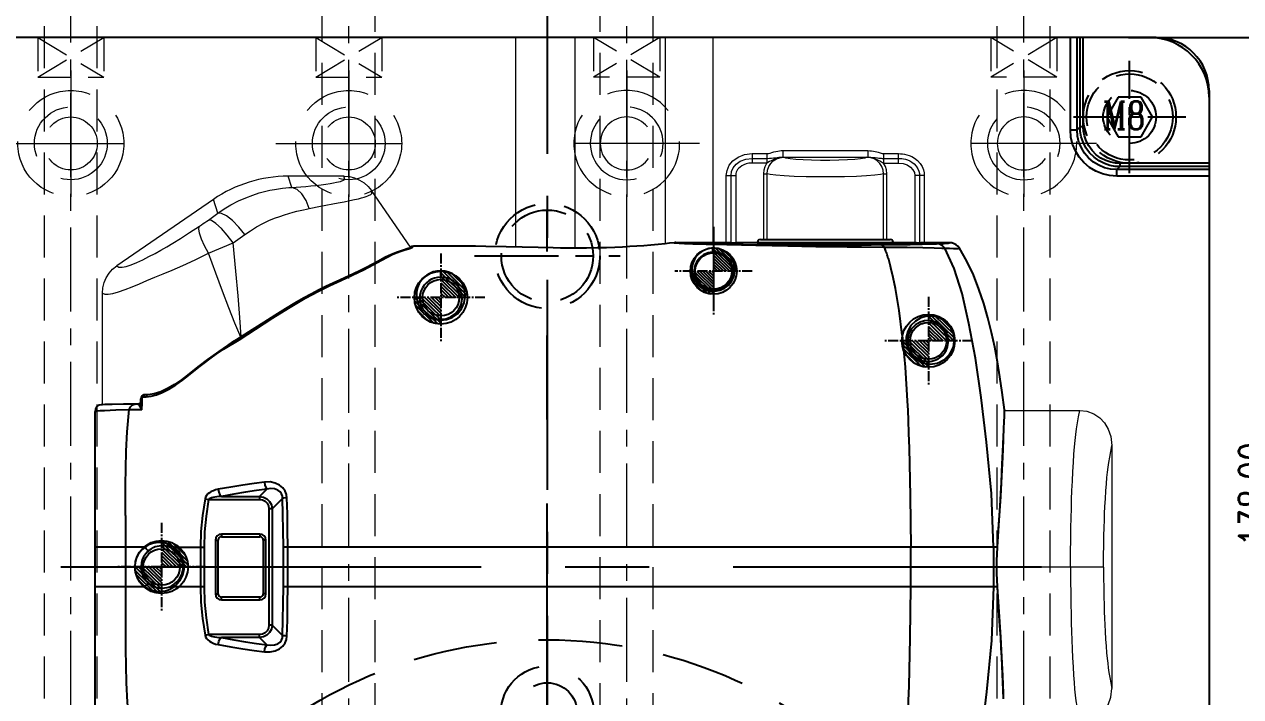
# Model space of a CAD drawing. Header units: inches. Extents: x 157915 to 159347, y -49911 to -48898.
# Drawn here: x 158999.1 to 159182.9, y -49116.5 to -49014.9 of the extents above; entities that cross this region are included whole.
import ezdxf

# ---------------------------------------------------------------- set-up
doc = ezdxf.new("R2010")
doc.units = ezdxf.units.IN
doc.header["$LTSCALE"] = 2
doc.header["$MEASUREMENT"] = 0
doc.header["$PDMODE"] = 3
doc.header["$PDSIZE"] = 0.3125
for name, pattern in [('ACAD_ISO08W100', [36, 24, -3, 6, -3]), ('CENTER', [50.8, 31.75, -6.35, 6.35, -6.35]), ('CENTER2', [1.125, 0.75, -0.125, 0.125, -0.125]), ('HIDDEN', [9.525, 6.35, -3.175])]:
    doc.linetypes.add(name, pattern=pattern)
doc.layers.get('0').update_dxf_attribs({"linetype": 'CONTINUOUS'})
doc.layers.get('Defpoints').update_dxf_attribs({"linetype": 'CONTINUOUS'})
for name, color, linetype in [('CAV-COR', 1, 'CONTINUOUS'), ('CL', 1, 'ACAD_ISO08W100'), ('DEFAULT_1', 7, 'CENTER'), ('JIZUI', 7, 'CONTINUOUS'), ('PIN', 4, 'CONTINUOUS'), ('SCREW', 52, 'HIDDEN')]:
    doc.layers.add(name, color=color, linetype=linetype)
for name, color, linetype, lineweight in [('dim', 3, 'CONTINUOUS', 15), ('PRODUCT', 1, 'CONTINUOUS', 15), ('WR', 122, 'HIDDEN', 18), ('枕位', 135, 'CONTINUOUS', 15)]:
    doc.layers.add(name, color=color, linetype=linetype, lineweight=lineweight)
doc.styles.add('ROMANC', font='romanc', dxfattribs={"width": 0.6, "height": 1})
doc.styles.get("Standard").update_dxf_attribs({"font": 'txt.shx', "width": 0.67})
doc.dimstyles.new('2.00', dxfattribs={"dimtxt": 5, "dimasz": 4, "dimexe": 0.666, "dimexo": 0.626, "dimgap": 1, "dimtad": 0, "dimzin": 0, "dimdsep": 46, "dimtxsty": 'Standard', "dimcen": 0.09, "dimclrd": 3, "dimclre": 3, "dimclrt": 7, "dimazin": 0, "dimtfac": 1, "dimtofl": 0, "dimtmove": 0, "dimatfit": 0, "dimfxl": 0, "dimtolj": 1, "dimtzin": 0, "dimarcsym": 0})

# ---------------------------------------------------------------- blocks, each defined once
blk = doc.blocks.new('*D35393')
at = {"layer": 'Defpoints', "color": 0}
for p in [(159165.29, -49016.87), (159253.1, -49176.87), (159261.16, -49176.87)]:
    blk.add_point(p, dxfattribs=at)
at = {"layer": 'dim', "color": 3, "linetype": 'ByBlock', "lineweight": -2}
for p, q in [((159165.91, -49016.87), (159261.83, -49016.87)), ((159261.16, -49020.87), (159261.16, -49088.89)), ((159261.16, -49172.87), (159261.16, -49104.85)), ((159253.73, -49176.87), (159261.83, -49176.87))]:
    blk.add_line(p, q, dxfattribs=at)
at = {"layer": 'dim', "color": 3, "linetype": 'ByBlock'}
for points in [[(159261.83, -49020.87), (159260.5, -49020.87), (159261.16, -49016.87)], [(159260.5, -49172.87), (159261.83, -49172.87), (159261.16, -49176.87)]]:
    blk.add_solid(points, dxfattribs=at)
at = {"layer": 'dim', "color": 7, "linetype": 'ByBlock', "insert": (159261.16, -49096.87), "char_height": 5, "attachment_point": 5, "rotation": 90}
blk.add_mtext('\\A1;160.00', dxfattribs=at)
blk = doc.blocks.new('20160719.171012')
at = {"linetype": 'HIDDEN'}
for centre, radius in [((0, -1.6), 69), ((0, 56.4), 7), ((0, 56.4), 4.5), ((0, -1.6), 49.9), ((0, -1.6), 47), ((0, -1.6), 39), ((0, -1.6), 13.44), ((-58, -1.6), 7), ((58, -1.6), 7), ((-58, -1.6), 4.5), ((58, -1.6), 4.5), ((0, -59.6), 7), ((0, -59.6), 4.5)]:
    blk.add_circle(centre, radius, dxfattribs=at)
at = {"layer": 'CL', "linetype": 'ACAD_ISO08W100'}
for p, q in [((0, -80.6), (0, 77.4)), ((-79, -1.6), (79, -1.6))]:
    blk.add_line(p, q, dxfattribs=at)
at = {"layer": 'JIZUI', "linetype": 'CENTER2', "ltscale": 10}
for p, q in [((-9.13, 56.4), (8.91, 56.4)), ((-58, -9.76), (-58, 6.1)), ((58, -9.76), (58, 6.1)), ((-9.13, -59.6), (8.91, -59.6))]:
    blk.add_line(p, q, dxfattribs=at)
at = {"layer": 'JIZUI'}
for radius in [8, 1.6]:
    blk.add_circle((0, -1.6), radius, dxfattribs=at)
blk = doc.blocks.new('20160804.135220')
at = {"layer": 'SCREW', "linetype": 'CENTER2', "ltscale": 5}
for p, q in [((0, -8.5), (0, 8.5)), ((-8.5, 0), (8.5, 0))]:
    blk.add_line(p, q, dxfattribs=at)
at = {"layer": 'SCREW'}
blk.add_lwpolyline([(-1.73, 3), (-3.46, 0), (-1.73, -3), (1.73, -3), (3.46, 0), (1.73, 3)], close=True, dxfattribs=at)
at = {"layer": 'SCREW', "ltscale": 0.5}
for radius in [7, 6.5, 4]:
    blk.add_circle((0, 0), radius, dxfattribs=at)
at = {"layer": 'dim', "style": 'ROMANC', "width": 0.8}
blk.add_text('M8', height=4.186, dxfattribs=at).set_placement((-4.07, -1.86))
blk = doc.blocks.new('*D37137')
at = {"layer": 'Defpoints', "color": 0}
for p in [(159169.1, -49016.87), (159178.1, -49154.87), (159185.12, -49154.87)]:
    blk.add_point(p, dxfattribs=at)
at = {"layer": 'dim', "color": 3, "linetype": 'ByBlock', "lineweight": -2}
for p, q in [((159169.73, -49016.87), (159185.79, -49016.87)), ((159185.12, -49020.87), (159185.12, -49077.61)), ((159185.12, -49150.87), (159185.12, -49094.13)), ((159178.73, -49154.87), (159185.79, -49154.87))]:
    blk.add_line(p, q, dxfattribs=at)
at = {"layer": 'dim', "color": 3, "linetype": 'ByBlock'}
for points in [[(159185.79, -49020.87), (159184.46, -49020.87), (159185.12, -49016.87)], [(159184.46, -49150.87), (159185.79, -49150.87), (159185.12, -49154.87)]]:
    blk.add_solid(points, dxfattribs=at)
at = {"layer": 'dim', "color": 7, "linetype": 'ByBlock', "insert": (159185.12, -49085.87), "char_height": 5, "attachment_point": 5, "rotation": 90}
blk.add_mtext('\\A1;138.00', dxfattribs=at)
blk = doc.blocks.new('20160525.184840')
at = {"layer": 'WR', "linetype": 'CENTER', "ltscale": 0.3}
for p, q in [((0, -11), (0, 11)), ((11, 0), (-11, 0))]:
    blk.add_line(p, q, dxfattribs=at)
at = {"layer": 'WR', "linetype": 'HIDDEN', "ltscale": 0.8}
for radius in [8, 5.5, 4]:
    blk.add_circle((0, 0), radius, dxfattribs=at)

msp = doc.modelspace()

# ---------------------------------------------------------------- hatches: boundary and pattern name
at = {"layer": 'PIN', "linetype": 'Continuous'}
h = msp.add_hatch(dxfattribs=at)
h.set_pattern_fill('ANSI31', color=256, scale=2.545455, angle=90.5, style=0)
h.set_pattern_definition([(135.5, (159364.6452, -49067.98812), (-0.2230166, -0.22694332), [])])
h.paths.add_polyline_path([(159103.229, -49052.146), (159099.729, -49052.176, 0.4142136), (159103.259, -49055.645)])
h.paths.add_polyline_path([(159103.198, -49048.646), (159103.229, -49052.146), (159106.729, -49052.115, 0.4142136)])
h = msp.add_hatch(dxfattribs=at)
h.set_pattern_fill('ANSI31', color=256, scale=2.909091, angle=90.5, style=0)
h.set_pattern_definition([(135.5, (159360.78536, -49074.27135), (-0.2548761, -0.2593638), [])])
h.paths.add_polyline_path([(159062.024, -49056.166), (159058.024, -49056.2, 0.4142136), (159062.059, -49060.165)])
h.paths.add_polyline_path([(159061.989, -49052.166), (159062.024, -49056.166), (159066.024, -49056.131, 0.4142136)])
h = msp.add_hatch(dxfattribs=at)
h.set_pattern_fill('ANSI31', color=256, scale=2.909091, angle=90.5, style=0)
h.set_pattern_definition([(135.5, (159434.45186, -49080.80385), (-0.2548761, -0.2593638), [])])
h.paths.add_polyline_path([(159135.69, -49062.698), (159131.691, -49062.733, 0.4142136), (159135.725, -49066.698)])
h.paths.add_polyline_path([(159135.656, -49058.698), (159135.69, -49062.698), (159139.69, -49062.663, 0.4142136)])
h = msp.add_hatch(dxfattribs=at)
h.set_pattern_fill('ANSI31', color=256, scale=2.909091, angle=90.5, style=0)
h.set_pattern_definition([(135.5, (159318.57536, -49114.97385), (-0.2548761, -0.2593638), [])])
h.paths.add_polyline_path([(159019.814, -49096.868), (159015.814, -49096.903, 0.4142136), (159019.849, -49100.868)])
h.paths.add_polyline_path([(159019.779, -49092.868), (159019.814, -49096.868), (159023.814, -49096.833, 0.4142136)])

# ---------------------------------------------------------------- linework, layer by layer
at = {"color": 8, "linetype": 'CENTER', "ltscale": 0.2}
msp.add_line((159067.104, -49049.868), (159089.104, -49049.868), dxfattribs=at)
at = {"color": 8, "linetype": 'HIDDEN', "ltscale": 0.7}
for radius in [7.938, 6.938]:
    msp.add_circle((159078.104, -49049.868), radius, dxfattribs=at)
at = {"layer": 'CAV-COR', "linetype": 'ByBlock'}
for p, q in [((159170.104, -49016.868), (158986.104, -49016.868)), ((159157.155, -49030.827), (159157.155, -49016.868)), ((159158.154, -49030.827), (159158.154, -49016.868)), ((159158.603, -49030.377), (159158.603, -49016.868)), ((159159.103, -49030.377), (159159.103, -49016.868)), ((159178.104, -49024.868), (159178.104, -49176.868)), ((159158.154, -49030.827), (159158.603, -49030.377)), ((159159.103, -49030.377), (159158.603, -49030.377)), ((159157.155, -49030.827), (159158.154, -49030.827)), ((159178.104, -49035.869), (159164.595, -49035.869)), ((159164.595, -49035.869), (159164.595, -49036.369)), ((159164.145, -49036.818), (159164.595, -49036.369)), ((159178.104, -49036.818), (159164.145, -49036.818)), ((159164.145, -49037.817), (159164.145, -49036.818)), ((159178.104, -49037.817), (159164.145, -49037.817)), ((159178.104, -49036.369), (159164.595, -49036.369)), ((159057.27, -49048.739), (159057.431, -49048.686)), ((159057.784, -49048.509), (159057.897, -49048.394)), ((159071.864, -49048.503), (159068.83, -49048.44)), ((159076.726, -49048.616), (159071.864, -49048.503)), ((159078.988, -49048.658), (159076.726, -49048.616)), ((159097.264, -49047.875), (159097.732, -49047.906)), ((159101.239, -49047.873), (159097.531, -49047.86)), ((159097.531, -49047.86), (159098.003, -49047.892)), ((159105.151, -49047.874), (159101.239, -49047.873)), ((159102.12, -49048.079), (159105.218, -49048.16)), ((159105.218, -49048.16), (159109.625, -49048.263)), ((159109.829, -49047.885), (159106.579, -49047.885)), ((159110.333, -49047.372), (159129.893, -49047.372)), ((159118.699, -49048.424), (159123.432, -49048.487)), ((159127.02, -49048.193), (159130.281, -49048.162)), ((159130.397, -49047.879), (159130.029, -49047.874)), ((159130.281, -49048.162), (159132.934, -49048.123)), ((159133.909, -49047.884), (159130.397, -49047.885)), ((159132.465, -49048.558), (159134.87, -49048.595)), ((159132.934, -49048.123), (159134.757, -49048.086)), ((159134.813, -49047.875), (159134.569, -49047.877)), ((159134.757, -49048.086), (159136.014, -49048.051)), ((159138.866, -49047.874), (159134.813, -49047.875)), ((159134.87, -49048.595), (159136.539, -49048.633)), ((159136.014, -49048.051), (159136.906, -49048.021)), ((159136.539, -49048.633), (159137.712, -49048.668)), ((159048.837, -49052.57), (159046.76, -49053.519)), ((159045.266, -49054.339), (159046.922, -49053.562)), ((159029.165, -49063.957), (159031.541, -49062.52)), ((159029.383, -49063.779), (159029.76, -49063.476)), ((159030.432, -49062.946), (159030.433, -49062.946)), ((159029.165, -49063.957), (159029.383, -49063.779)), ((159017.029, -49071.143), (159017.094, -49070.986)), ((159017.804, -49070.839), (159017.307, -49070.839)), ((159010.77, -49072.346), (159010.681, -49072.35)), ((159010.889, -49072.346), (159010.771, -49072.346)), ((159014.065, -49072.278), (159012.374, -49072.301)), ((159016.209, -49072.259), (159014.065, -49072.278)), ((159016.216, -49072.258), (159016.286, -49072.273)), ((159016.286, -49072.273), (159016.367, -49072.329)), ((159016.468, -49072.184), (159016.446, -49072.197)), ((159016.701, -49072.246), (159016.702, -49072.089)), ((159016.702, -49072.089), (159016.704, -49071.955)), ((159016.708, -49071.769), (159016.707, -49071.799)), ((159016.708, -49071.769), (159016.708, -49071.442)), ((159016.815, -49072.174), (159016.803, -49073.05)), ((159016.815, -49071.303), (159016.815, -49072.174)), ((159017.029, -49071.143), (159017.498, -49071.141)), ((159009.764, -49120.385), (159009.764, -49073.351)), ((159011.188, -49073.201), (159012.913, -49073.143)), ((159012.913, -49073.143), (159014.944, -49073.088)), ((159014.944, -49073.088), (159016.812, -49073.05)), ((159147.198, -49073.682), (159147.206, -49073.207)), ((159147.202, -49073.101), (159147.201, -49073.185)), ((159147.207, -49073.154), (159147.202, -49073.101)), ((159147.206, -49073.207), (159147.207, -49073.185)), ((159147.207, -49073.185), (159147.207, -49073.154)), ((159147.111, -49075.776), (159147.152, -49075.063)), ((159146.862, -49081.315), (159146.976, -49078.399)), ((159034.628, -49086.195), (159035.718, -49085.105)), ((159026.38, -49086.567), (159026.924, -49086.667)), ((159026.924, -49086.667), (159034.628, -49086.667)), ((159028.863, -49086.195), (159034.628, -49086.195)), ((159034.628, -49086.195), (159034.628, -49086.667)), ((159036.517, -49088.084), (159038.102, -49086.499)), ((159014.352, -49089.112), (159014.352, -49104.624)), ((159036.045, -49088.084), (159036.045, -49105.652)), ((159036.517, -49088.084), (159036.045, -49088.084)), ((159036.517, -49088.084), (159036.517, -49105.652)), ((159146.246, -49091.791), (159146.523, -49087.673)), ((159146.335, -49089.86), (159146.067, -49093.856)), ((159027.954, -49092.798), (159027.954, -49100.938)), ((159027.954, -49092.798), (159028.356, -49092.798)), ((159028.356, -49100.938), (159028.356, -49092.798)), ((159028.859, -49091.893), (159028.859, -49092.295)), ((159034.688, -49091.893), (159028.859, -49091.893)), ((159028.859, -49092.295), (159034.688, -49092.295)), ((159034.688, -49091.893), (159034.688, -49092.295)), ((159035.19, -49092.798), (159035.19, -49100.938)), ((159035.592, -49092.798), (159035.19, -49092.798)), ((159035.592, -49100.938), (159035.592, -49092.798)), ((159146.113, -49093.888), (159146.246, -49091.791)), ((159017.341, -49093.853), (159009.764, -49093.853)), ((159021.668, -49093.853), (159026.247, -49093.853)), ((159025.682, -49093.853), (159025.682, -49099.883)), ((159026.247, -49093.853), (159026.247, -49099.883)), ((159038.218, -49099.883), (159038.218, -49093.853)), ((159038.881, -49099.883), (159038.881, -49093.853)), ((159133.031, -49099.883), (159133.031, -49093.853)), ((159145.541, -49093.853), (159145.541, -49099.883)), ((159146.067, -49093.856), (159145.983, -49095.868)), ((159145.983, -49095.868), (159145.983, -49097.869)), ((159145.983, -49097.869), (159146.067, -49099.88)), ((159017.341, -49099.883), (159009.764, -49099.883)), ((159026.247, -49099.883), (159021.668, -49099.883)), ((159145.813, -49099.882), (159038.218, -49099.883)), ((159146.067, -49099.88), (159145.813, -49099.882)), ((159146.067, -49099.88), (159146.32, -49103.641)), ((159146.238, -49101.822), (159146.113, -49099.848)), ((159027.954, -49100.938), (159028.356, -49100.938)), ((159028.859, -49101.843), (159028.859, -49101.441)), ((159034.688, -49101.441), (159028.859, -49101.441)), ((159028.859, -49101.843), (159034.688, -49101.843)), ((159034.688, -49101.843), (159034.688, -49101.441)), ((159035.592, -49100.938), (159035.19, -49100.938)), ((159146.32, -49103.641), (159146.582, -49107.479)), ((159036.517, -49105.652), (159036.045, -49105.652)), ((159038.102, -49107.237), (159036.517, -49105.652)), ((159026.38, -49107.169), (159026.924, -49107.069)), ((159034.628, -49107.069), (159026.924, -49107.069)), ((159034.628, -49107.541), (159028.863, -49107.541)), ((159034.628, -49107.541), (159034.628, -49107.069)), ((159035.718, -49108.631), (159034.628, -49107.541)), ((159146.983, -49115.492), (159146.837, -49111.802)), ((159147.044, -49116.81), (159146.983, -49115.492))]:
    msp.add_line(p, q, dxfattribs=at)
for points in [[(159164.595, -49036.369), (159163.904, -49036.329), (159163.13, -49036.187), (159162.313, -49035.917), (159161.496, -49035.506), (159160.726, -49034.953), (159160.045, -49034.277), (159159.486, -49033.508), (159159.067, -49032.689), (159158.791, -49031.865), (159158.645, -49031.081), (159158.603, -49030.377)], [(159164.595, -49035.869), (159163.963, -49035.833), (159163.253, -49035.703), (159162.503, -49035.456), (159161.754, -49035.079), (159161.048, -49034.572), (159160.423, -49033.952), (159159.911, -49033.247), (159159.527, -49032.496), (159159.274, -49031.741), (159159.14, -49031.021), (159159.103, -49030.377)], [(159164.145, -49037.817), (159163.074, -49037.735), (159162.005, -49037.482), (159160.98, -49037.061), (159160.037, -49036.484), (159159.202, -49035.771), (159158.49, -49034.937), (159157.913, -49033.994), (159157.491, -49032.97), (159157.238, -49031.9), (159157.155, -49030.827)], [(159164.145, -49036.818), (159163.225, -49036.748), (159162.309, -49036.532), (159161.431, -49036.171), (159160.622, -49035.677), (159159.907, -49035.066), (159159.297, -49034.352), (159158.803, -49033.544), (159158.441, -49032.666), (159158.224, -49031.749), (159158.154, -49030.827)], [(159046.922, -49053.562), (159048.624, -49052.779), (159050.335, -49051.959), (159051.852, -49051.163), (159053.06, -49050.487), (159053.997, -49049.983), (159054.772, -49049.615), (159055.429, -49049.346), (159055.976, -49049.147), (159056.424, -49048.999), (159056.782, -49048.887), (159057.27, -49048.739)], [(159057.295, -49048.688), (159057.263, -49048.703), (159057.083, -49048.768), (159056.214, -49049.037)], [(159057.418, -49048.559), (159057.365, -49048.62), (159057.33, -49048.663), (159057.295, -49048.688)], [(159057.896, -49048.394), (159057.645, -49048.438), (159057.418, -49048.559)], [(159057.431, -49048.686), (159057.554, -49048.641), (159057.651, -49048.598), (159057.725, -49048.555), (159057.784, -49048.509)], [(159068.83, -49048.44), (159067.255, -49048.414), (159065.646, -49048.394), (159063.941, -49048.378), (159062.077, -49048.371), (159060.035, -49048.375), (159057.896, -49048.394)], [(159082.282, -49048.687), (159081.2, -49048.682), (159080.1, -49048.673), (159078.988, -49048.658)], [(159095.925, -49048.022), (159094.85, -49048.13), (159093.77, -49048.23), (159092.695, -49048.319), (159091.628, -49048.398), (159090.561, -49048.466), (159089.463, -49048.526), (159088.298, -49048.578), (159087.026, -49048.622), (159085.616, -49048.657), (159084.042, -49048.68), (159082.282, -49048.687)], [(159097.265, -49047.875), (159096.591, -49047.95), (159095.925, -49048.022)], [(159097.398, -49047.864), (159097.332, -49047.868), (159097.265, -49047.875)], [(159097.532, -49047.86), (159097.465, -49047.861), (159097.398, -49047.864)], [(159097.732, -49047.906), (159098.028, -49047.924), (159098.39, -49047.944), (159098.844, -49047.966), (159099.41, -49047.99), (159100.114, -49048.017), (159102.12, -49048.079)], [(159098.003, -49047.892), (159098.305, -49047.91), (159098.676, -49047.929), (159099.141, -49047.95), (159099.722, -49047.973), (159100.443, -49047.997), (159101.347, -49048.023), (159102.497, -49048.051), (159105.659, -49048.112)], [(159103.185, -49048.694), (159102.921, -49048.706), (159102.606, -49048.749), (159102.285, -49048.826), (159102, -49048.924), (159101.741, -49049.039), (159101.506, -49049.17), (159101.283, -49049.318), (159101.067, -49049.49), (159100.856, -49049.69), (159100.652, -49049.924), (159100.459, -49050.195), (159100.283, -49050.51), (159100.13, -49050.878), (159100.014, -49051.31), (159099.955, -49051.804), (159099.974, -49052.312), (159100.065, -49052.786), (159100.214, -49053.215), (159100.411, -49053.604), (159100.65, -49053.953), (159100.924, -49054.259), (159101.225, -49054.522), (159101.548, -49054.74), (159101.884, -49054.915), (159102.225, -49055.045), (159102.563, -49055.133), (159102.888, -49055.182), (159103.195, -49055.197)], [(159103.185, -49048.694), (159103.102, -49048.783), (159103.06, -49048.937), (159103.072, -49049.107), (159103.136, -49049.238), (159103.229, -49049.288)], [(159103.195, -49055.197), (159103.422, -49055.19), (159103.673, -49055.163), (159103.948, -49055.111), (159104.243, -49055.026), (159104.552, -49054.902), (159104.866, -49054.736), (159105.174, -49054.525), (159105.466, -49054.269), (159105.736, -49053.967), (159105.975, -49053.617), (159106.173, -49053.225), (159106.319, -49052.8), (159106.406, -49052.352), (159106.43, -49051.884), (159106.384, -49051.4), (159106.267, -49050.926), (159106.09, -49050.492), (159105.874, -49050.12), (159105.647, -49049.82), (159105.422, -49049.583), (159105.203, -49049.392), (159104.992, -49049.237), (159104.786, -49049.111), (159104.587, -49049.007), (159104.392, -49048.922), (159104.2, -49048.852), (159104.008, -49048.797), (159103.814, -49048.753), (159103.617, -49048.721), (159103.409, -49048.701), (159103.185, -49048.694)], [(159105.659, -49048.112), (159107.71, -49048.144), (159110.091, -49048.174), (159112.518, -49048.198), (159114.768, -49048.214), (159116.825, -49048.224), (159118.807, -49048.228), (159120.974, -49048.226), (159123.244, -49048.218), (159127.02, -49048.193)], [(159109.625, -49048.263), (159112.099, -49048.314), (159114.428, -49048.357), (159118.699, -49048.424)], [(159110.333, -49047.372), (159110.081, -49047.439), (159109.897, -49047.623), (159109.826, -49047.885)], [(159130.029, -49047.874), (159110.197, -49047.874), (159109.829, -49047.879)], [(159109.829, -49047.885), (159110.242, -49047.926), (159111.19, -49047.964), (159112.615, -49047.998), (159114.454, -49048.024), (159116.583, -49048.043), (159118.922, -49048.053), (159121.304, -49048.053), (159123.643, -49048.043), (159125.772, -49048.024), (159127.611, -49047.998), (159129.036, -49047.964), (159129.984, -49047.926), (159130.397, -49047.885)], [(159123.432, -49048.487), (159125.59, -49048.509), (159129.028, -49048.531)], [(159129.029, -49048.528), (159128.878, -49048.341), (159128.713, -49048.224), (159128.54, -49048.18)], [(159130.03, -49051.643), (159129.974, -49051.43), (159129.917, -49051.221), (159129.86, -49051.016), (159129.803, -49050.814), (159129.746, -49050.617), (159129.688, -49050.422), (159129.629, -49050.232), (159129.571, -49050.045), (159129.512, -49049.862), (159129.452, -49049.683), (159129.393, -49049.507), (159129.333, -49049.335), (159129.272, -49049.167), (159129.212, -49049.002), (159129.151, -49048.841), (159129.09, -49048.684), (159129.028, -49048.531)], [(159129.029, -49048.528), (159130.896, -49048.542), (159132.465, -49048.558)], [(159130.4, -49047.885), (159130.329, -49047.623), (159130.145, -49047.439), (159129.893, -49047.372)], [(159133.909, -49047.884), (159134.152, -49047.882), (159134.569, -49047.877)], [(159136.906, -49048.021), (159137.552, -49047.994), (159138.056, -49047.966), (159138.423, -49047.94), (159138.664, -49047.915), (159138.802, -49047.893), (159138.866, -49047.874)], [(159138.171, -49048.684), (159137.814, -49048.329), (159137.38, -49048.102), (159136.906, -49048.021)], [(159137.712, -49048.668), (159138.904, -49048.712), (159139.479, -49048.73), (159139.894, -49048.737), (159140.166, -49048.733), (159140.317, -49048.717), (159140.379, -49048.693)], [(159145.541, -49093.853), (159145.246, -49085.758), (159144.489, -49077.986), (159143.673, -49071.235), (159142.788, -49065.304), (159141.82, -49060.101), (159140.771, -49055.523), (159139.565, -49051.746), (159138.171, -49048.684)], [(159140.379, -49048.693), (159140.154, -49048.414), (159139.878, -49048.185), (159139.563, -49048.014), (159139.221, -49047.91), (159138.864, -49047.874)], [(159147.202, -49073.101), (159146.862, -49070.515), (159146.511, -49068.138), (159146.137, -49065.872), (159145.718, -49063.638), (159145.24, -49061.416), (159144.693, -49059.213), (159144.062, -49057.032), (159143.334, -49054.871), (159142.494, -49052.743), (159141.522, -49050.668), (159140.379, -49048.693)], [(159056.214, -49049.037), (159055.489, -49049.283), (159054.56, -49049.647), (159053.558, -49050.12), (159052.573, -49050.652), (159051.617, -49051.184), (159050.689, -49051.676), (159049.771, -49052.13), (159048.837, -49052.57)], [(159103.229, -49049.288), (159102.99, -49049.299), (159102.705, -49049.338), (159102.414, -49049.407), (159102.156, -49049.495), (159101.922, -49049.598), (159101.709, -49049.715), (159101.508, -49049.848), (159101.313, -49050.002), (159101.122, -49050.182), (159100.938, -49050.391), (159100.763, -49050.635), (159100.603, -49050.917), (159100.465, -49051.247), (159100.36, -49051.634), (159100.307, -49052.077), (159100.323, -49052.532), (159100.405, -49052.957), (159100.538, -49053.342), (159100.716, -49053.691), (159100.931, -49054.003), (159101.177, -49054.278), (159101.448, -49054.513), (159101.739, -49054.71), (159102.042, -49054.866), (159102.351, -49054.982), (159102.656, -49055.061), (159102.951, -49055.105), (159103.229, -49055.118)], [(159103.229, -49055.118), (159103.435, -49055.111), (159103.662, -49055.087), (159103.912, -49055.039), (159104.18, -49054.962), (159104.46, -49054.85), (159104.745, -49054.7), (159105.025, -49054.51), (159105.29, -49054.28), (159105.536, -49054.007), (159105.754, -49053.692), (159105.934, -49053.34), (159106.067, -49052.958), (159106.147, -49052.556), (159106.17, -49052.137), (159106.13, -49051.704), (159106.025, -49051.28), (159105.864, -49050.892), (159105.669, -49050.558), (159105.463, -49050.291), (159105.259, -49050.079), (159105.06, -49049.908), (159104.868, -49049.77), (159104.682, -49049.657), (159104.501, -49049.565), (159104.324, -49049.489), (159104.149, -49049.427), (159103.975, -49049.378), (159103.8, -49049.339), (159103.621, -49049.311), (159103.432, -49049.293), (159103.229, -49049.288)], [(159062.004, -49052.11), (159061.433, -49052.155), (159060.882, -49052.286), (159060.364, -49052.497), (159059.897, -49052.774), (159059.477, -49053.116), (159059.097, -49053.534), (159058.766, -49054.039), (159058.504, -49054.639), (159058.341, -49055.347), (159058.324, -49056.174), (159058.517, -49057.077), (159058.94, -49057.934), (159059.558, -49058.65), (159060.318, -49059.18), (159061.157, -49059.495), (159062.008, -49059.597)], [(159062.004, -49052.11), (159061.987, -49052.284), (159061.98, -49052.536), (159061.985, -49052.796), (159062.001, -49052.991), (159062.024, -49053.066)], [(159062.008, -49059.597), (159062.874, -49059.494), (159063.735, -49059.165), (159064.516, -49058.606), (159065.137, -49057.852), (159065.545, -49056.956), (159065.709, -49055.994), (159065.638, -49055.102), (159065.407, -49054.358), (159065.077, -49053.752), (159064.68, -49053.256), (159064.231, -49052.856), (159063.738, -49052.541), (159063.198, -49052.307), (159062.615, -49052.16), (159062.004, -49052.11)], [(159130.731, -49054.812), (159130.386, -49053.127), (159130.03, -49051.643)], [(159031.541, -49062.52), (159034.022, -49060.936), (159036.655, -49059.242), (159039.26, -49057.607), (159041.53, -49056.271), (159043.52, -49055.205), (159045.266, -49054.339)], [(159046.76, -49053.519), (159045.739, -49053.988), (159044.649, -49054.506), (159043.555, -49055.047), (159042.435, -49055.625), (159041.249, -49056.27), (159039.954, -49057.013), (159038.529, -49057.872), (159036.957, -49058.849), (159035.268, -49059.916), (159033.531, -49061.022), (159031.827, -49062.093)], [(159062.024, -49053.066), (159061.533, -49053.104), (159061.059, -49053.215), (159060.613, -49053.393), (159060.21, -49053.628), (159059.847, -49053.917), (159059.517, -49054.271), (159059.229, -49054.7), (159058.999, -49055.209), (159058.854, -49055.811), (159058.834, -49056.517), (159058.997, -49057.286), (159059.36, -49058.019), (159059.894, -49058.631), (159060.554, -49059.084), (159061.284, -49059.354), (159062.024, -49059.442)], [(159062.024, -49059.442), (159062.777, -49059.353), (159063.524, -49059.071), (159064.203, -49058.593), (159064.74, -49057.948), (159065.092, -49057.182), (159065.23, -49056.361), (159065.164, -49055.6), (159064.961, -49054.967), (159064.674, -49054.453), (159064.33, -49054.033), (159063.941, -49053.694), (159063.515, -49053.428), (159063.05, -49053.231), (159062.549, -49053.107), (159062.024, -49053.066)], [(159131.752, -49061.86), (159131.275, -49058.092), (159130.731, -49054.812)], [(159136.027, -49058.949), (159135.304, -49059.004), (159134.524, -49059.234), (159133.722, -49059.7), (159133.032, -49060.4), (159132.561, -49061.246), (159132.336, -49062.154), (159132.347, -49063.054), (159132.562, -49063.881), (159132.95, -49064.614), (159133.509, -49065.254), (159134.236, -49065.766), (159135.092, -49066.094), (159136.022, -49066.199)], [(159135.69, -49059.636), (159135.081, -49059.685), (159134.423, -49059.881), (159133.745, -49060.279), (159133.159, -49060.875), (159132.758, -49061.596), (159132.565, -49062.37), (159132.573, -49063.137), (159132.754, -49063.842), (159133.083, -49064.467), (159133.557, -49065.013), (159134.175, -49065.449), (159134.901, -49065.727), (159135.69, -49065.815)], [(159135.69, -49065.815), (159135.954, -49065.799), (159136.232, -49065.757), (159136.525, -49065.683), (159136.83, -49065.573), (159137.143, -49065.419), (159137.46, -49065.213), (159137.777, -49064.944), (159138.083, -49064.598), (159138.368, -49064.145), (159138.591, -49063.581), (159138.701, -49062.963), (159138.686, -49062.342), (159138.551, -49061.749), (159138.304, -49061.196), (159137.942, -49060.687), (159137.472, -49060.251), (159136.912, -49059.917), (159136.297, -49059.71), (159135.69, -49059.636)], [(159136.022, -49066.199), (159136.334, -49066.18), (159136.661, -49066.132), (159137.008, -49066.047), (159137.369, -49065.919), (159137.74, -49065.74), (159138.116, -49065.5), (159138.493, -49065.185), (159138.857, -49064.781), (159139.197, -49064.251), (159139.465, -49063.59), (159139.598, -49062.866), (159139.582, -49062.137), (159139.424, -49061.44), (159139.132, -49060.789), (159138.702, -49060.189), (159138.144, -49059.676), (159137.477, -49059.282), (159136.747, -49059.037), (159136.027, -49058.949)], [(159131.752, -49061.86), (159132.183, -49066.677), (159132.49, -49071.761)], [(159030.429, -49062.948), (159028.479, -49064.292), (159026.782, -49065.5), (159025.303, -49066.629), (159023.995, -49067.675), (159022.814, -49068.579), (159021.755, -49069.307), (159020.737, -49069.913), (159019.715, -49070.406), (159018.72, -49070.728), (159017.804, -49070.839)], [(159029.76, -49063.476), (159029.924, -49063.35), (159030.075, -49063.224), (159030.222, -49063.123), (159030.348, -49063.009), (159030.432, -49062.946)], [(159031.827, -49062.093), (159031.116, -49062.532), (159030.433, -49062.946)], [(159025.47, -49066.657), (159026.241, -49066.058), (159027.092, -49065.424), (159028.068, -49064.724), (159029.165, -49063.957)], [(159029.166, -49063.957), (159029.136, -49063.902), (159029.12, -49063.865), (159029.12, -49063.85)], [(159017.498, -49071.141), (159018.259, -49071.066), (159019.033, -49070.865), (159019.894, -49070.524), (159020.893, -49070.006), (159021.953, -49069.349), (159022.975, -49068.628), (159023.899, -49067.916), (159025.47, -49066.657)], [(159017.307, -49070.839), (159017.152, -49070.859), (159017.016, -49070.915), (159016.898, -49071.001), (159016.802, -49071.118), (159016.734, -49071.267), (159016.708, -49071.442)], [(159016.819, -49071.299), (159016.859, -49071.074), (159017.035, -49070.907)], [(159017.094, -49070.986), (159017.209, -49070.877), (159017.289, -49070.855)], [(159017.804, -49070.839), (159017.666, -49070.877), (159017.556, -49070.984), (159017.493, -49071.141)], [(159010.681, -49072.35), (159010.386, -49072.422), (159010.058, -49072.641), (159009.84, -49072.968), (159009.764, -49073.351)], [(159012.374, -49072.301), (159011.726, -49072.314), (159011.224, -49072.329), (159010.889, -49072.346)], [(159014.944, -49073.088), (159015.104, -49072.663), (159015.412, -49072.366), (159015.796, -49072.26)], [(159016.446, -49072.197), (159016.333, -49072.242), (159016.209, -49072.259)], [(159016.367, -49072.329), (159016.445, -49072.433), (159016.512, -49072.581)], [(159016.625, -49072.039), (159016.542, -49072.131), (159016.468, -49072.184)], [(159016.701, -49072.246), (159016.679, -49072.371), (159016.614, -49072.487), (159016.512, -49072.581)], [(159016.512, -49072.581), (159016.548, -49072.665), (159016.598, -49072.756), (159016.66, -49072.852), (159016.733, -49072.95), (159016.812, -49073.05)], [(159016.707, -49071.799), (159016.686, -49071.916), (159016.625, -49072.039)], [(159016.701, -49072.243), (159016.705, -49072.393), (159016.719, -49072.553), (159016.743, -49072.718), (159016.774, -49072.885), (159016.813, -49073.051)], [(159016.704, -49071.955), (159016.706, -49071.865), (159016.706, -49071.844), (159016.706, -49071.827), (159016.707, -49071.814), (159016.707, -49071.805), (159016.707, -49071.802)], [(159016.716, -49071.391), (159016.755, -49071.343), (159016.819, -49071.299)], [(159016.815, -49071.303), (159016.859, -49071.262), (159016.901, -49071.221), (159016.943, -49071.183), (159016.986, -49071.155), (159017.029, -49071.143)], [(159132.49, -49071.761), (159132.559, -49073.216), (159132.622, -49074.67)], [(159009.764, -49073.351), (159010.067, -49073.284), (159010.547, -49073.232), (159011.188, -49073.201)], [(159014.352, -49089.112), (159014.357, -49086.749), (159014.373, -49084.401), (159014.408, -49081.992), (159014.483, -49079.383), (159014.64, -49076.439), (159014.944, -49073.088)], [(159132.622, -49074.67), (159132.701, -49076.705), (159132.774, -49078.852)], [(159147.152, -49075.063), (159147.159, -49074.913), (159147.189, -49074.055), (159147.198, -49073.682)], [(159146.976, -49078.399), (159147.041, -49076.988), (159147.073, -49076.367), (159147.111, -49075.776)], [(159146.995, -49077.701), (159146.888, -49080.252), (159146.759, -49083.158), (159146.584, -49086.221), (159146.335, -49089.86)], [(159132.774, -49078.852), (159132.956, -49086.149), (159133.031, -49093.853)], [(159146.523, -49087.673), (159146.641, -49085.791), (159146.736, -49084.092), (159146.808, -49082.603), (159146.862, -49081.315)], [(159028.372, -49085.134), (159027.989, -49085.225), (159027.641, -49085.343), (159027.328, -49085.486), (159027.053, -49085.652), (159026.815, -49085.841), (159026.615, -49086.061), (159026.465, -49086.307), (159026.38, -49086.567)], [(159035.369, -49084.045), (159033.792, -49084.253), (159032.107, -49084.497), (159030.303, -49084.786), (159028.372, -49085.134)], [(159028.372, -49085.134), (159028.465, -49085.584), (159028.64, -49085.964), (159028.863, -49086.195)], [(159035.718, -49085.105), (159034.167, -49085.315), (159032.514, -49085.56), (159030.747, -49085.849), (159028.863, -49086.195)], [(159038.754, -49086.421), (159038.688, -49085.929), (159038.499, -49085.414), (159038.158, -49084.916), (159037.655, -49084.489), (159037.007, -49084.182), (159036.237, -49084.026), (159035.369, -49084.045)], [(159035.369, -49084.045), (159035.437, -49084.491), (159035.562, -49084.87), (159035.718, -49085.105)], [(159038.102, -49086.499), (159038.068, -49086.166), (159037.946, -49085.826), (159037.714, -49085.508), (159037.362, -49085.249), (159036.901, -49085.084), (159036.347, -49085.031), (159035.718, -49085.105)], [(159026.38, -49086.567), (159025.986, -49089.102), (159025.757, -49091.53), (159025.682, -49093.853)], [(159026.924, -49086.667), (159026.541, -49089.17), (159026.319, -49091.565), (159026.247, -49093.853)], [(159028.863, -49086.195), (159028.489, -49086.225), (159028.151, -49086.264), (159027.846, -49086.311), (159027.579, -49086.366), (159027.347, -49086.428), (159027.153, -49086.5), (159027.007, -49086.582), (159026.924, -49086.667)], [(159034.628, -49086.195), (159035.22, -49086.301), (159035.736, -49086.569), (159036.143, -49086.976), (159036.411, -49087.492), (159036.517, -49088.084)], [(159034.628, -49086.667), (159035.081, -49086.736), (159035.474, -49086.933), (159035.78, -49087.238), (159035.976, -49087.631), (159036.045, -49088.084)], [(159038.754, -49086.421), (159038.475, -49086.443), (159038.251, -49086.469), (159038.102, -49086.499)], [(159038.218, -49093.853), (159038.205, -49091.319), (159038.166, -49088.869), (159038.102, -49086.499)], [(159038.881, -49093.853), (159038.867, -49091.295), (159038.824, -49088.818), (159038.754, -49086.421)], [(159017.341, -49093.853), (159016.909, -49094.207), (159016.538, -49094.621), (159016.229, -49095.09), (159015.993, -49095.609), (159015.839, -49096.165), (159015.773, -49096.742), (159015.801, -49097.338), (159015.929, -49097.933), (159016.154, -49098.501), (159016.466, -49099.02), (159016.862, -49099.482), (159017.341, -49099.883)], [(159018.051, -49094.268), (159017.685, -49094.575), (159017.37, -49094.933), (159017.109, -49095.338), (159016.909, -49095.785), (159016.779, -49096.264), (159016.723, -49096.76), (159016.747, -49097.272), (159016.855, -49097.785), (159017.045, -49098.273), (159017.31, -49098.721), (159017.645, -49099.12), (159018.051, -49099.468)], [(159019.417, -49093.17), (159018.993, -49093.204), (159018.623, -49093.273), (159018.299, -49093.366), (159018.015, -49093.475), (159017.764, -49093.595), (159017.541, -49093.721), (159017.341, -49093.853)], [(159017.341, -49093.853), (159017.442, -49094.084), (159017.627, -49094.256), (159017.85, -49094.323), (159018.051, -49094.268)], [(159019.814, -49093.675), (159019.454, -49093.705), (159019.139, -49093.766), (159018.865, -49093.847), (159018.623, -49093.942), (159018.411, -49094.045), (159018.221, -49094.154), (159018.051, -49094.268)], [(159021.668, -49093.853), (159020.978, -49093.469), (159020.221, -49093.238), (159019.417, -49093.17)], [(159021.729, -49094.258), (159021.143, -49093.93), (159020.498, -49093.732), (159019.814, -49093.675)], [(159021.668, -49093.853), (159021.635, -49094.017), (159021.656, -49094.159), (159021.729, -49094.258)], [(159021.668, -49099.883), (159022.144, -49099.489), (159022.626, -49098.91), (159023.036, -49098.101), (159023.237, -49097.186), (159023.202, -49096.269), (159022.928, -49095.368), (159022.412, -49094.539), (159021.668, -49093.853)], [(159021.729, -49099.478), (159022.133, -49099.137), (159022.543, -49098.637), (159022.893, -49097.937), (159023.064, -49097.144), (159023.034, -49096.349), (159022.801, -49095.569), (159022.361, -49094.851), (159021.729, -49094.258)], [(159146.067, -49093.856), (159145.813, -49093.854), (159038.218, -49093.853)], [(159146.022, -49096.868), (159146.032, -49095.905), (159146.062, -49094.91), (159146.113, -49093.888)], [(159146.113, -49099.848), (159146.062, -49098.826), (159146.032, -49097.831), (159146.022, -49096.868)], [(159017.341, -49099.883), (159017.442, -49099.652), (159017.627, -49099.48), (159017.85, -49099.413), (159018.051, -49099.468)], [(159017.341, -49099.883), (159017.658, -49100.084), (159018.016, -49100.261), (159018.422, -49100.409), (159018.886, -49100.516), (159019.417, -49100.566)], [(159018.051, -49099.468), (159018.32, -49099.641), (159018.624, -49099.794), (159018.969, -49099.923), (159019.363, -49100.016), (159019.814, -49100.061)], [(159019.417, -49100.566), (159019.928, -49100.543), (159020.411, -49100.456), (159020.864, -49100.313), (159021.284, -49100.12), (159021.668, -49099.883)], [(159019.814, -49100.061), (159020.249, -49100.042), (159020.66, -49099.968), (159021.045, -49099.846), (159021.402, -49099.681), (159021.729, -49099.478)], [(159021.668, -49099.883), (159021.635, -49099.719), (159021.656, -49099.577), (159021.729, -49099.478)], [(159025.682, -49099.883), (159025.757, -49102.207), (159025.986, -49104.634), (159026.38, -49107.169)], [(159026.247, -49099.883), (159026.319, -49102.172), (159026.541, -49104.566), (159026.924, -49107.069)], [(159038.102, -49107.237), (159038.166, -49104.868), (159038.205, -49102.417), (159038.218, -49099.883)], [(159038.754, -49107.315), (159038.824, -49104.918), (159038.867, -49102.442), (159038.881, -49099.883)], [(159132.774, -49114.884), (159132.956, -49107.587), (159133.031, -49099.883)], [(159145.541, -49099.883), (159145.246, -49107.978), (159144.489, -49115.75), (159143.673, -49122.501), (159142.788, -49128.432), (159141.82, -49133.635), (159140.771, -49138.213), (159139.565, -49141.99), (159138.171, -49145.052)], [(159146.837, -49111.802), (159146.782, -49110.556), (159146.71, -49109.139), (159146.617, -49107.538), (159146.502, -49105.749), (159146.238, -49101.822)], [(159014.352, -49104.624), (159014.357, -49106.987), (159014.373, -49109.335), (159014.408, -49111.744), (159014.483, -49114.353), (159014.64, -49117.297), (159014.944, -49120.648)], [(159036.045, -49105.652), (159035.976, -49106.105), (159035.78, -49106.498), (159035.474, -49106.803), (159035.081, -49107), (159034.628, -49107.069)], [(159036.517, -49105.652), (159036.411, -49106.244), (159036.143, -49106.76), (159035.736, -49107.167), (159035.22, -49107.435), (159034.628, -49107.541)], [(159026.38, -49107.169), (159026.461, -49107.421), (159026.605, -49107.663), (159026.806, -49107.886), (159027.046, -49108.079), (159027.322, -49108.247), (159027.637, -49108.391), (159027.986, -49108.51), (159028.372, -49108.602)], [(159026.924, -49107.069), (159027.003, -49107.152), (159027.143, -49107.231), (159027.338, -49107.305), (159027.571, -49107.368), (159027.84, -49107.424), (159028.147, -49107.471), (159028.487, -49107.51), (159028.863, -49107.541)], [(159028.372, -49108.602), (159028.465, -49108.152), (159028.64, -49107.772), (159028.863, -49107.541)], [(159028.863, -49107.541), (159030.748, -49107.888), (159032.515, -49108.177), (159034.168, -49108.421), (159035.718, -49108.631)], [(159035.369, -49109.691), (159036.237, -49109.71), (159037.007, -49109.554), (159037.655, -49109.247), (159038.158, -49108.82), (159038.499, -49108.322), (159038.688, -49107.807), (159038.754, -49107.315)], [(159035.718, -49108.631), (159036.347, -49108.705), (159036.901, -49108.652), (159037.362, -49108.487), (159037.714, -49108.228), (159037.946, -49107.91), (159038.068, -49107.57), (159038.102, -49107.237)], [(159038.754, -49107.315), (159038.475, -49107.293), (159038.251, -49107.267), (159038.102, -49107.237)], [(159146.582, -49107.479), (159146.753, -49110.46), (159146.881, -49113.317), (159146.991, -49115.942), (159147.002, -49116.135)], [(159028.372, -49108.602), (159030.304, -49108.951), (159032.109, -49109.24), (159033.793, -49109.483), (159035.369, -49109.691)], [(159035.369, -49109.691), (159035.437, -49109.245), (159035.562, -49108.866), (159035.718, -49108.631)], [(159132.622, -49119.066), (159132.701, -49117.031), (159132.774, -49114.884)]]:
    msp.add_lwpolyline(points, dxfattribs=at)
for centre in [(159103.229, -49052.146), (159062.024, -49056.166), (159135.69, -49062.698), (159019.814, -49096.868)]:
    msp.add_circle(centre, 2.764, dxfattribs=at)
for centre, radius, start, end in [((159169.104, -49025.868), 9, 0, 90), ((159170.104, -49024.868), 8, 0, 90), ((159028.859, -49092.798), 0.904, 90, 180), ((159028.859, -49092.798), 0.502, 90, 180), ((159034.688, -49092.798), 0.904, 0, 90), ((159034.688, -49092.798), 0.502, 0, 90), ((159028.859, -49100.938), 0.904, 180, 270), ((159028.859, -49100.938), 0.502, 180, 270), ((159034.688, -49100.938), 0.904, 270, 0), ((159034.688, -49100.938), 0.502, 270, 0)]:
    msp.add_arc(centre, radius, start, end, dxfattribs=at)
for centre, start_param, end_param in [((159105.151, -49047.892), 0.7753975, 1.5707963), ((159106.579, -49047.867), -2.3661952, -1.5707963)]:
    msp.add_ellipse(centre, major_axis=(1, 0), ratio=0.0174551, start_param=start_param, end_param=end_param, dxfattribs=at)
at = {"layer": 'CL', "color": 7, "linetype": 'CENTER', "ltscale": 0.5}
msp.add_line((159078.104, -48951.868), (159078.104, -49401.868), dxfattribs=at)
at = {"layer": 'DEFAULT_1', "color": 2, "linetype": 'CENTER'}
for p, q in [((159078.104, -49150.793), (159078.104, -49042.943)), ((159004.611, -49096.868), (159152.796, -49096.868))]:
    msp.add_line(p, q, dxfattribs=at)
at = {"layer": 'PIN', "linetype": 'CENTER2'}
for p, q in [((159103.229, -49045.481), (159103.229, -49058.81)), ((159103.229, -49046.314), (159103.229, -49057.977)), ((159062.024, -49049.501), (159062.024, -49062.83)), ((159109.06, -49052.146), (159097.398, -49052.146)), ((159068.688, -49056.166), (159055.36, -49056.166)), ((159135.69, -49056.034), (159135.69, -49069.362)), ((159142.355, -49062.698), (159129.026, -49062.698)), ((159019.814, -49090.204), (159019.814, -49103.532)), ((159026.478, -49096.868), (159013.15, -49096.868))]:
    msp.add_line(p, q, dxfattribs=at)
at = {"layer": 'PIN', "linetype": 'Continuous'}
for centre, radius in [((159103.229, -49052.146), 3.5), ((159062.024, -49056.166), 4), ((159135.69, -49062.698), 4), ((159019.814, -49096.868), 4)]:
    msp.add_circle(centre, radius, dxfattribs=at)
at = {"layer": 'WR', "linetype": 'HIDDEN', "ltscale": 0.5}
for p, q in [((159002.104, -49154.868), (159002.104, -48981.868)), ((159010.104, -49154.868), (159010.104, -48981.868)), ((159044.104, -49150.868), (159044.104, -48981.868)), ((159052.104, -49158.868), (159052.104, -48981.868)), ((159086.104, -49158.868), (159086.104, -48981.868)), ((159094.104, -49150.868), (159094.104, -48981.868)), ((159146.104, -49154.868), (159146.104, -48981.868)), ((159154.104, -49154.868), (159154.104, -48981.868))]:
    msp.add_line(p, q, dxfattribs=at)
at = {"layer": 'WR', "linetype": 'CENTER', "ltscale": 0.2}
for p, q in [((159006.104, -49159.868), (159006.104, -48981.868)), ((159048.104, -49154.868), (159048.104, -48981.868)), ((159090.104, -49154.868), (159090.104, -48981.868)), ((159150.104, -49159.868), (159150.104, -48981.868))]:
    msp.add_line(p, q, dxfattribs=at)
at = {"layer": 'WR', "linetype": 'HIDDEN', "ltscale": 0.4}
for p, q in [((159001.104, -49022.868), (159011.104, -49016.868)), ((159001.104, -49016.868), (159011.104, -49022.868)), ((159001.104, -49016.868), (159001.104, -49022.868)), ((159001.104, -49016.868), (159011.104, -49016.868)), ((159011.104, -49016.868), (159011.104, -49022.868)), ((159043.104, -49022.868), (159053.104, -49016.868)), ((159043.104, -49016.868), (159053.104, -49022.868)), ((159043.104, -49016.868), (159043.104, -49022.868)), ((159043.104, -49016.868), (159053.104, -49016.868)), ((159053.104, -49016.868), (159053.104, -49022.868)), ((159095.104, -49022.868), (159085.104, -49016.868)), ((159095.104, -49016.868), (159085.104, -49022.868)), ((159085.104, -49016.868), (159085.104, -49022.868)), ((159095.104, -49016.868), (159085.104, -49016.868)), ((159095.104, -49016.868), (159095.104, -49022.868)), ((159155.104, -49022.868), (159145.104, -49016.868)), ((159155.104, -49016.868), (159145.104, -49022.868)), ((159145.104, -49016.868), (159145.104, -49022.868)), ((159155.104, -49016.868), (159145.104, -49016.868)), ((159155.104, -49016.868), (159155.104, -49022.868)), ((159001.104, -49022.868), (159011.104, -49022.868)), ((159043.104, -49022.868), (159053.104, -49022.868)), ((159095.104, -49022.868), (159085.104, -49022.868)), ((159155.104, -49022.868), (159145.104, -49022.868))]:
    msp.add_line(p, q, dxfattribs=at)
at = {"layer": '枕位', "linetype": 'ByBlock'}
for p, q in [((159073.278, -49016.868), (159073.278, -49048.536)), ((159082.282, -49016.868), (159082.282, -49048.687)), ((159095.925, -49016.868), (159095.925, -49048.022)), ((159103.128, -49016.868), (159103.128, -49047.874)), ((159113.671, -49033.952), (159113.671, -49034.948)), ((159113.671, -49033.952), (159126.555, -49033.952)), ((159126.555, -49033.952), (159126.555, -49034.948)), ((159109.044, -49034.409), (159109.044, -49035.837)), ((159109.044, -49034.409), (159111.297, -49034.409)), ((159109.044, -49035.123), (159111.297, -49035.123)), ((159111.297, -49035.837), (159109.044, -49035.837)), ((159111.297, -49034.409), (159111.297, -49035.837)), ((159113.671, -49034.948), (159126.555, -49034.948)), ((159113.819, -49034.96), (159113.671, -49034.948)), ((159126.407, -49034.96), (159126.555, -49034.948)), ((159128.587, -49035.64), (159128.929, -49035.837)), ((159128.929, -49034.409), (159128.929, -49035.837)), ((159128.929, -49034.409), (159131.182, -49034.409)), ((159128.929, -49035.123), (159131.182, -49035.123)), ((159128.929, -49035.837), (159131.182, -49035.837)), ((159131.182, -49035.837), (159131.182, -49034.409)), ((159039.477, -49039.526), (159038.946, -49037.818)), ((159047.407, -49037.818), (159038.946, -49037.818)), ((159105.151, -49047.874), (159105.151, -49037.732)), ((159105.151, -49037.732), (159106.579, -49037.732)), ((159105.865, -49047.879), (159105.865, -49037.732)), ((159106.579, -49037.732), (159106.579, -49047.885)), ((159110.828, -49047.372), (159110.828, -49037.443)), ((159110.828, -49037.443), (159111.324, -49037.443)), ((159111.324, -49047.372), (159111.324, -49037.443)), ((159128.901, -49047.372), (159128.901, -49037.443)), ((159128.901, -49037.443), (159129.398, -49037.443)), ((159129.398, -49047.372), (159129.398, -49037.443)), ((159133.647, -49037.732), (159133.647, -49047.885)), ((159135.075, -49037.732), (159133.647, -49037.732)), ((159134.361, -49037.732), (159134.361, -49047.879)), ((159135.075, -49037.732), (159135.075, -49047.874)), ((159027.655, -49041.326), (159013.049, -49051.373)), ((159028.304, -49043.416), (159027.655, -49041.326)), ((159057.418, -49048.559), (159051.521, -49039.985)), ((159026.892, -49044.439), (159028.304, -49043.416)), ((159042.104, -49042.7), (159043.817, -49042.369)), ((159043.817, -49042.369), (159046.518, -49041.859)), ((159030.641, -49047.907), (159032.403, -49046.643)), ((159026.894, -49049.451), (159030.641, -49047.907)), ((159010.889, -49072.346), (159010.889, -49055.486)), ((159147.206, -49073.207), (159158.566, -49073.207)), ((159163.407, -49078.502), (159163.407, -49115.234)), ((159146.022, -49096.868), (159162.158, -49096.868))]:
    msp.add_line(p, q, dxfattribs=at)
for points in [[(159111.297, -49034.409), (159111.538, -49034.382), (159111.779, -49034.322), (159112.035, -49034.244), (159112.322, -49034.158), (159112.63, -49034.077), (159112.928, -49034.017), (159113.201, -49033.978), (159113.448, -49033.958), (159113.671, -49033.952)], [(159126.555, -49033.952), (159126.822, -49033.96), (159127.105, -49033.988), (159127.388, -49034.033), (159127.651, -49034.091), (159127.881, -49034.152), (159128.081, -49034.21), (159128.41, -49034.311)], [(159105.151, -49037.732), (159105.261, -49036.932), (159105.594, -49036.169), (159106.15, -49035.485), (159106.927, -49034.926), (159107.91, -49034.547), (159109.044, -49034.409)], [(159105.865, -49037.732), (159105.95, -49037.121), (159106.206, -49036.537), (159106.642, -49036.003), (159107.268, -49035.554), (159108.081, -49035.24), (159109.044, -49035.123)], [(159109.044, -49035.837), (159108.569, -49035.871), (159108.152, -49035.961), (159107.791, -49036.092), (159107.486, -49036.252), (159107.233, -49036.434), (159107.027, -49036.628), (159106.868, -49036.828), (159106.75, -49037.027), (159106.668, -49037.219), (159106.615, -49037.401), (159106.588, -49037.569), (159106.579, -49037.732)], [(159110.828, -49037.443), (159110.882, -49036.875), (159111.041, -49036.334), (159111.297, -49035.837)], [(159111.297, -49035.123), (159111.684, -49035.112), (159112.001, -49035.088), (159112.286, -49035.056), (159112.568, -49035.02), (159112.844, -49034.987), (159113.092, -49034.964), (159113.309, -49034.951), (159113.501, -49034.946), (159113.671, -49034.948)], [(159113.819, -49034.961), (159113.533, -49034.968), (159113.22, -49035.006), (159112.89, -49035.08), (159112.555, -49035.189), (159112.226, -49035.328), (159111.927, -49035.479), (159111.677, -49035.618), (159111.297, -49035.837)], [(159111.324, -49037.443), (159111.387, -49036.885), (159111.571, -49036.36), (159111.865, -49035.893), (159112.255, -49035.503), (159112.724, -49035.208), (159113.253, -49035.023), (159113.819, -49034.96)], [(159126.407, -49034.96), (159126.071, -49035.079), (159125.442, -49035.189), (159124.554, -49035.284), (159123.449, -49035.36), (159122.182, -49035.412), (159120.814, -49035.439), (159119.412, -49035.439), (159118.044, -49035.412), (159116.776, -49035.36), (159115.672, -49035.284), (159114.783, -49035.189), (159114.155, -49035.079), (159113.819, -49034.96)], [(159128.901, -49037.443), (159128.839, -49036.884), (159128.654, -49036.359), (159128.36, -49035.891), (159127.969, -49035.502), (159127.5, -49035.207), (159126.972, -49035.023), (159126.407, -49034.96)], [(159126.407, -49034.96), (159126.923, -49034.993), (159127.405, -49035.099), (159127.797, -49035.239), (159128.112, -49035.382), (159128.37, -49035.517), (159128.587, -49035.64)], [(159126.555, -49034.948), (159126.759, -49034.946), (159126.98, -49034.954), (159127.208, -49034.97), (159127.43, -49034.993), (159127.637, -49035.017), (159128.008, -49035.064)], [(159128.008, -49035.064), (159128.182, -49035.083), (159128.355, -49035.099), (159128.533, -49035.112), (159128.722, -49035.12), (159128.929, -49035.123)], [(159128.41, -49034.311), (159128.55, -49034.35), (159128.681, -49034.381), (159128.806, -49034.401), (159128.929, -49034.409)], [(159129.398, -49037.443), (159129.344, -49036.877), (159129.185, -49036.336), (159128.929, -49035.837)], [(159131.182, -49034.409), (159131.459, -49034.417), (159131.753, -49034.443), (159132.069, -49034.492), (159132.412, -49034.572), (159132.783, -49034.692), (159133.182, -49034.865), (159133.605, -49035.111), (159134.034, -49035.446), (159134.43, -49035.875), (159134.742, -49036.365), (159134.942, -49036.854), (159135.044, -49037.306), (159135.075, -49037.732)], [(159131.182, -49035.123), (159131.418, -49035.129), (159131.667, -49035.152), (159131.935, -49035.193), (159132.222, -49035.26), (159132.533, -49035.361), (159132.863, -49035.504), (159133.208, -49035.704), (159133.553, -49035.974), (159133.865, -49036.312), (159134.107, -49036.692), (159134.259, -49037.065), (159134.337, -49037.409), (159134.361, -49037.732)], [(159131.182, -49035.837), (159131.88, -49035.911), (159132.501, -49036.122), (159132.999, -49036.439), (159133.36, -49036.831), (159133.575, -49037.269), (159133.647, -49037.732)], [(159039.477, -49039.526), (159040.146, -49039.482), (159040.857, -49039.429), (159041.601, -49039.366), (159042.369, -49039.293), (159043.148, -49039.21), (159043.927, -49039.116), (159044.662, -49039.016), (159045.293, -49038.917), (159045.806, -49038.827), (159046.226, -49038.744), (159046.564, -49038.669), (159046.833, -49038.6), (159047.042, -49038.538), (159047.2, -49038.481), (159047.313, -49038.429), (159047.39, -49038.382), (159047.439, -49038.334), (159047.464, -49038.283), (159047.47, -49038.226), (159047.46, -49038.162), (159047.439, -49038.088), (159047.418, -49038.006), (159047.408, -49037.915), (159047.407, -49037.818)], [(159047.407, -49037.818), (159048.209, -49037.883), (159048.99, -49038.076), (159049.731, -49038.393), (159050.411, -49038.825), (159051.012, -49039.36), (159051.521, -49039.985)], [(159128.901, -49037.443), (159128.451, -49037.564), (159127.585, -49037.675), (159126.348, -49037.772), (159124.802, -49037.849), (159123.022, -49037.902), (159121.099, -49037.93), (159119.127, -49037.93), (159117.204, -49037.902), (159115.425, -49037.849), (159113.878, -49037.772), (159112.641, -49037.675), (159111.775, -49037.564), (159111.324, -49037.443)], [(159028.304, -49043.416), (159029.252, -49042.773), (159030.306, -49042.141), (159031.418, -49041.561), (159032.533, -49041.062), (159033.588, -49040.66), (159034.54, -49040.354), (159035.394, -49040.121), (159036.166, -49039.945), (159036.865, -49039.811), (159037.497, -49039.712), (159038.068, -49039.639), (159038.584, -49039.587), (159039.051, -49039.55), (159039.477, -49039.526)], [(159042.104, -49042.7), (159041.654, -49041.474), (159041.032, -49040.489), (159040.286, -49039.822), (159039.477, -49039.526)], [(159046.518, -49041.859), (159047.409, -49041.686), (159048.248, -49041.513), (159048.969, -49041.354), (159049.554, -49041.216), (159050.031, -49041.096), (159050.424, -49040.985), (159050.744, -49040.884), (159051, -49040.791), (159051.201, -49040.706), (159051.351, -49040.631), (159051.458, -49040.565), (159051.53, -49040.503), (159051.571, -49040.444), (159051.585, -49040.384), (159051.579, -49040.319), (159051.56, -49040.247), (159051.538, -49040.167), (159051.524, -49040.079), (159051.521, -49039.985)], [(159032.403, -49046.643), (159031.485, -49045.496), (159030.536, -49044.526), (159029.639, -49043.82), (159028.872, -49043.439), (159028.304, -49043.416)], [(159032.403, -49046.643), (159033.25, -49046.058), (159034.164, -49045.489), (159035.1, -49044.973), (159036.013, -49044.535), (159036.873, -49044.176), (159037.665, -49043.883), (159038.392, -49043.641), (159039.062, -49043.437), (159039.682, -49043.264), (159040.252, -49043.117), (159040.776, -49042.99), (159041.256, -49042.88), (159041.698, -49042.783), (159042.104, -49042.7)], [(159025.57, -49045.347), (159025.837, -49045.17), (159026.105, -49044.989), (159026.372, -49044.806), (159026.635, -49044.622), (159026.892, -49044.439)], [(159030.641, -49047.907), (159029.749, -49046.744), (159028.853, -49045.739), (159028.032, -49044.98), (159027.359, -49044.534), (159026.892, -49044.439)], [(159013.049, -49051.373), (159013.364, -49051.545), (159013.846, -49051.561), (159014.471, -49051.44), (159015.22, -49051.197), (159016.064, -49050.852), (159016.972, -49050.432), (159017.905, -49049.965), (159018.827, -49049.478), (159019.723, -49048.983), (159020.592, -49048.481), (159021.534, -49047.916), (159022.664, -49047.214), (159024.023, -49046.35), (159025.57, -49045.347)], [(159026.894, -49049.451), (159026.288, -49048.348), (159025.828, -49047.32), (159025.544, -49046.44), (159025.456, -49045.767), (159025.57, -49045.347)], [(159031.824, -49062.095), (159031.63, -49059.166), (159031.373, -49055.885), (159031.046, -49052.159), (159030.641, -49047.907)], [(159010.889, -49055.486), (159011.234, -49055.651), (159011.766, -49055.663), (159012.468, -49055.539), (159013.326, -49055.293), (159014.313, -49054.947), (159015.383, -49054.526), (159016.482, -49054.061), (159017.61, -49053.574), (159018.786, -49053.081), (159020.034, -49052.577), (159021.434, -49052.016), (159023.048, -49051.314), (159024.889, -49050.451), (159026.893, -49049.451)], [(159031.77, -49062.128), (159030.874, -49060.013), (159029.977, -49057.717), (159029.037, -49055.213), (159028.02, -49052.469), (159026.893, -49049.451)], [(159010.889, -49055.486), (159010.953, -49054.683), (159011.146, -49053.901), (159011.462, -49053.161), (159011.892, -49052.481), (159012.426, -49051.88), (159013.049, -49051.373)], [(159157.177, -49096.868), (159157.185, -49094.622), (159157.205, -49092.679), (159157.232, -49090.969), (159157.263, -49089.428), (159157.297, -49088.016), (159157.336, -49086.668), (159157.384, -49085.321), (159157.446, -49083.916), (159157.52, -49082.458), (159157.601, -49081.073), (159157.682, -49079.829), (159157.764, -49078.728), (159157.851, -49077.748), (159157.957, -49076.84), (159158.083, -49075.97), (159158.228, -49075.095), (159158.39, -49074.171), (159158.567, -49073.207)], [(159158.566, -49073.207), (159159.646, -49073.336), (159160.673, -49073.721), (159161.574, -49074.331), (159162.302, -49075.106), (159162.867, -49076.042), (159163.257, -49077.172), (159163.407, -49078.502)], [(159162.158, -49096.882), (159162.166, -49095.131), (159162.186, -49093.56), (159162.214, -49092.142), (159162.245, -49090.9), (159162.28, -49089.811), (159162.32, -49088.783), (159162.37, -49087.726), (159162.434, -49086.583), (159162.51, -49085.383), (159162.592, -49084.287), (159162.674, -49083.339), (159162.756, -49082.54), (159162.848, -49081.804), (159162.959, -49081.057), (159163.09, -49080.264), (159163.241, -49079.41), (159163.407, -49078.502)], [(159157.177, -49096.868), (159157.184, -49099.003), (159157.202, -49100.863), (159157.227, -49102.509), (159157.256, -49103.995), (159157.287, -49105.356), (159157.323, -49106.644), (159157.365, -49107.914), (159157.418, -49109.222), (159157.484, -49110.589), (159157.558, -49111.947), (159157.635, -49113.204), (159157.712, -49114.328), (159157.79, -49115.329), (159157.877, -49116.233), (159157.982, -49117.081), (159158.104, -49117.902), (159158.245, -49118.736), (159158.399, -49119.615), (159158.567, -49120.529)], [(159162.158, -49096.882), (159162.165, -49098.513), (159162.184, -49100.009), (159162.209, -49101.37), (159162.238, -49102.573), (159162.27, -49103.631), (159162.306, -49104.61), (159162.349, -49105.591), (159162.404, -49106.637), (159162.471, -49107.757), (159162.546, -49108.856), (159162.624, -49109.836), (159162.701, -49110.676), (159162.781, -49111.404), (159162.871, -49112.096), (159162.979, -49112.808), (159163.106, -49113.563), (159163.249, -49114.375), (159163.407, -49115.234)], [(159158.566, -49120.529), (159159.646, -49120.4), (159160.673, -49120.015), (159161.574, -49119.405), (159162.302, -49118.63), (159162.867, -49117.694), (159163.257, -49116.564), (159163.407, -49115.234)]]:
    msp.add_lwpolyline(points, dxfattribs=at)
msp.add_ellipse((159038.994, -49057.894), major_axis=(-5.959, 19.179), ratio=0.9958296, start_param=-0.3000805, end_param=0.3000805, dxfattribs=at)

# ---------------------------------------------------------------- block references
at = {"linetype": 'ByBlock'}
msp.add_blockref('20160719.171012', (159078.104, -49175.268), dxfattribs=at)
at = {"layer": 'PRODUCT', "linetype": 'Continuous', "ltscale": 0.3, "rotation": 180}
for p in [(159006.104, -49032.868), (159048.104, -49032.868)]:
    msp.add_blockref('20160525.184840', p, dxfattribs=at)
at = {"layer": 'PRODUCT', "linetype": 'Continuous', "ltscale": 0.3, "xscale": -1, "rotation": 180}
for p in [(159090.104, -49032.868), (159150.104, -49032.868)]:
    msp.add_blockref('20160525.184840', p, dxfattribs=at)
at = {"layer": 'SCREW', "linetype": 'ByBlock'}
msp.add_blockref('20160804.135220', (159166.104, -49028.868), dxfattribs=at)

# ---------------------------------------------------------------- dimensions: what is measured, and where the dimension line sits
at = {"layer": 'dim', "linetype": 'ByBlock'}
for base, p1, p2, angle, picture, middle in [((159261.163, -49176.868), (159165.287, -49016.868), (159253.104, -49176.868), 270, '*D35393', (159261.163, -49096.868)), ((159185.123, -49154.868), (159169.104, -49016.868), (159178.104, -49154.868), 90, '*D37137', (159185.123, -49085.868))]:
    dim = msp.add_linear_dim(base=base, p1=p1, p2=p2, angle=angle, dimstyle='2.00', dxfattribs=at)
    dim.commit()
    dim.dimension.update_dxf_attribs({"geometry": picture, "text_midpoint": middle})

doc.saveas('drawing.dxf')
